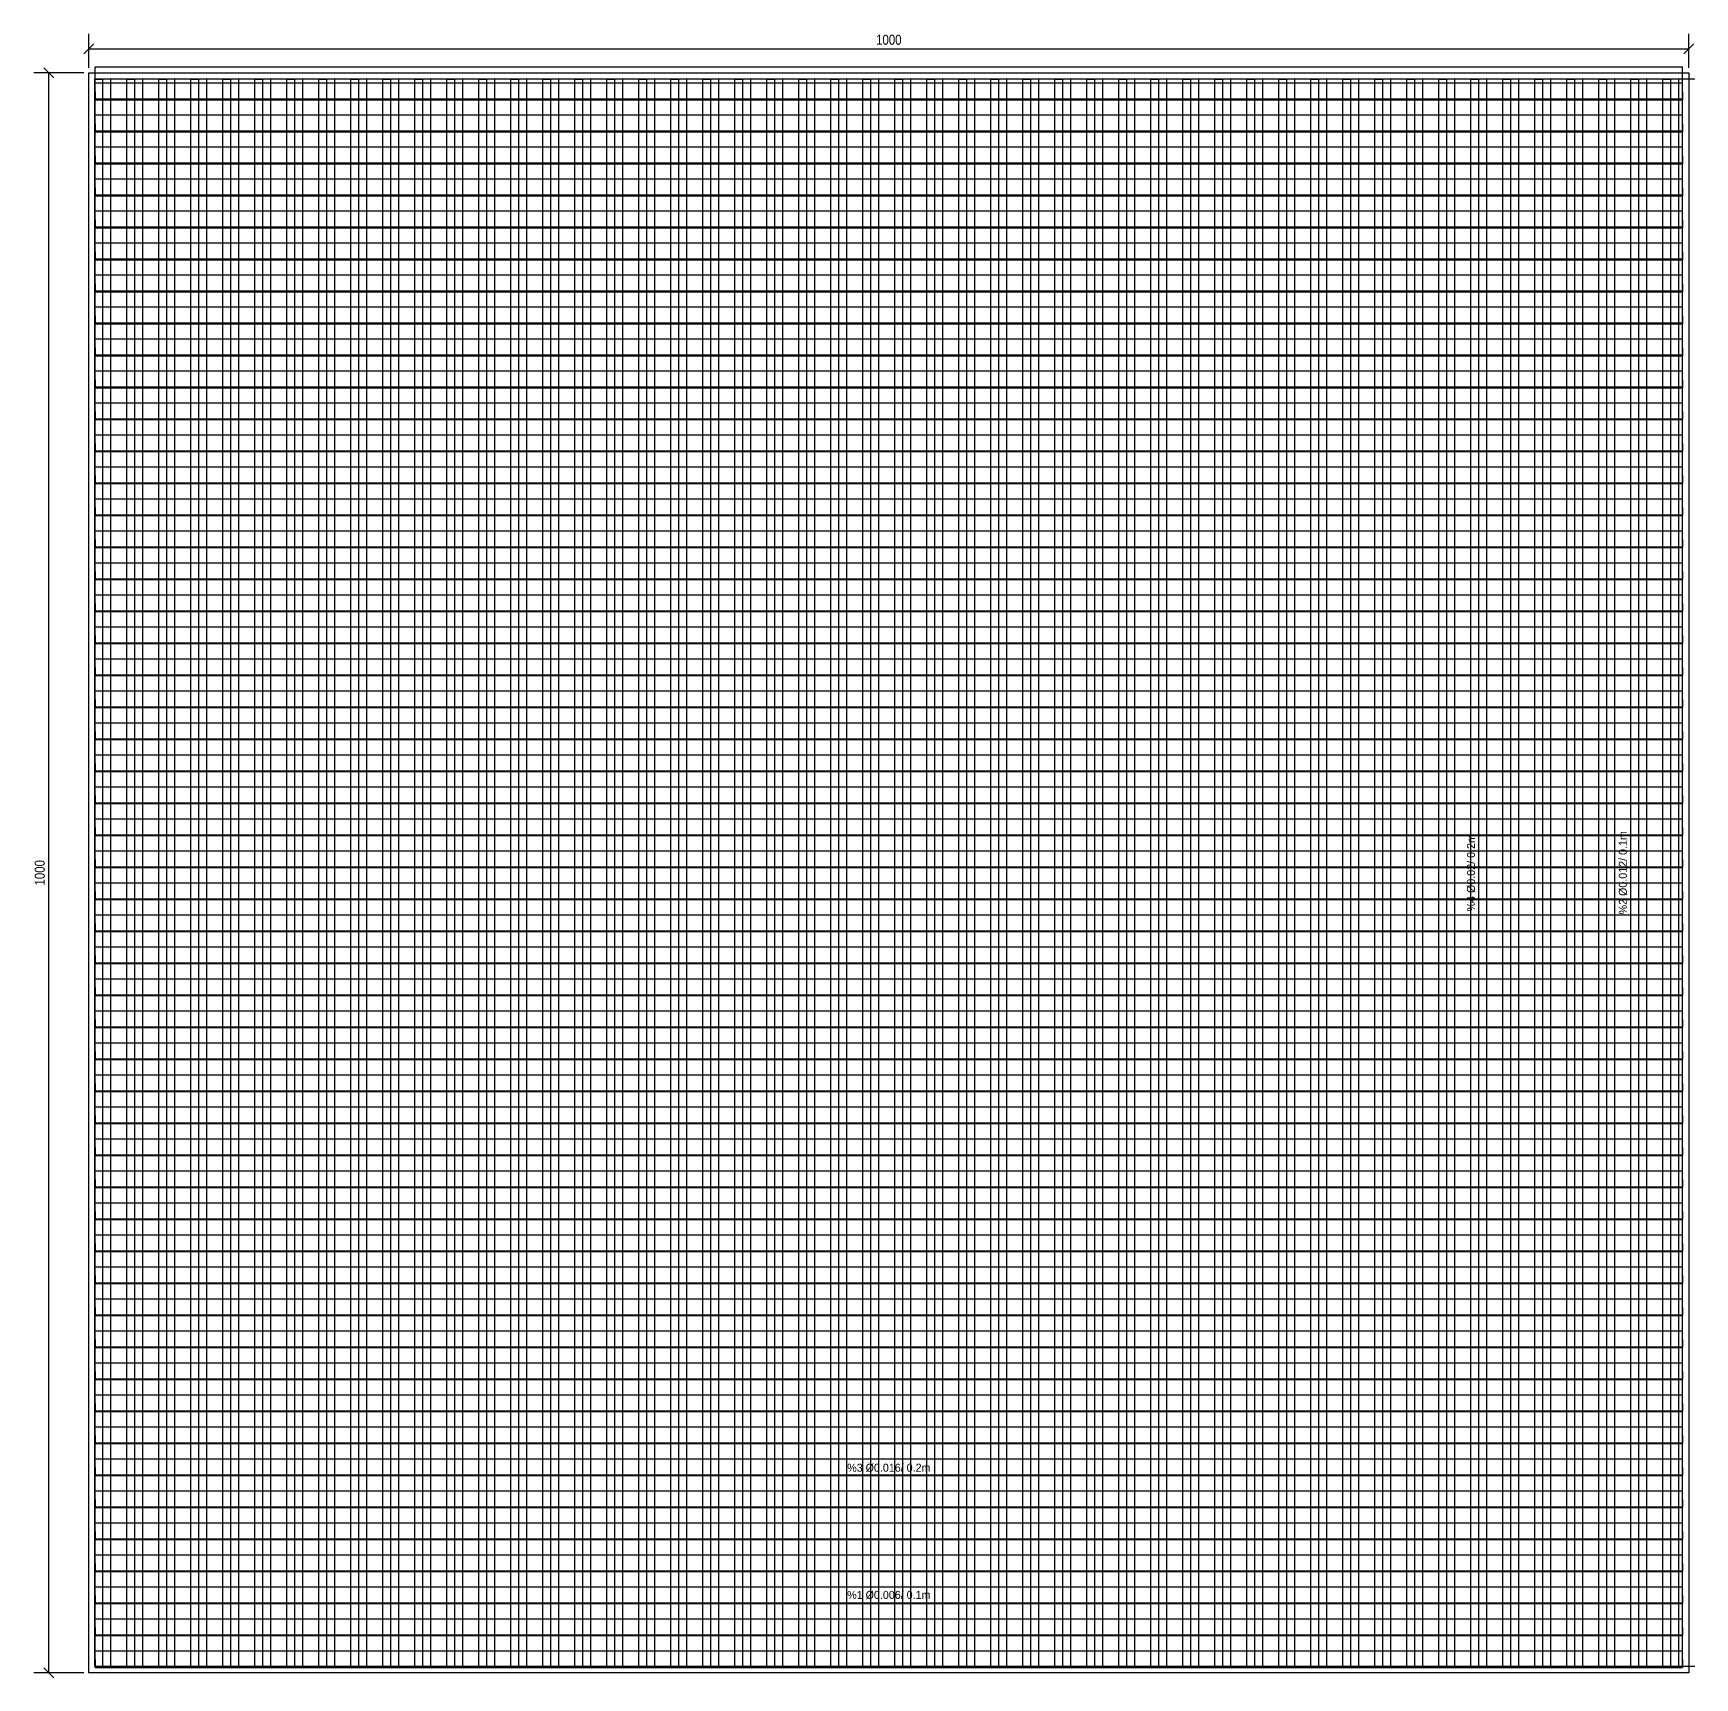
# Model space of a CAD drawing. Header units: metres. Extents: x -0.3 to 22, y -15 to 10.2.
# Drawn here: x -0.35 to 10.04, y -15.03 to -4.75 of the extents above; entities that cross this region are included whole.
import ezdxf
from ezdxf.enums import TextEntityAlignment as Align

# ---------------------------------------------------------------- set-up
doc = ezdxf.new("R2010")
doc.units = ezdxf.units.M
doc.styles.add('OpenSansCondensed-Light', font='OpenSansCondensed-Light.ttf')
doc.dimstyles.new('EZ_M_25_H25_CM', dxfattribs={"dimtxt": 0.0625, "dimasz": 0.0625, "dimexe": 0.09375, "dimexo": 0.03125, "dimgap": 0.025, "dimtad": 1, "dimlfac": 100, "dimzin": 12, "dimdsep": 46, "dimtxsty": 'OpenSansCondensed-Light', "dimtsz": 0.03125, "dimcen": 2.5, "dimazin": 3, "dimtfac": 0.5, "dimtmove": 2, "dimatfit": 3})

msp = doc.modelspace()

# ---------------------------------------------------------------- linework, layer by layer
for p, q in [((0.04, -5.063), (0.04, -4.963)), ((0.04, -4.963), (9.96, -4.963)), ((9.96, -5.063), (9.96, -4.963)), ((0.137, -5.04), (0.037, -5.04)), ((0.037, -14.96), (0.037, -5.04)), ((0.038, -5.04), (0.088, -5.04)), ((0.04, -5.163), (0.04, -5.063)), ((0.04, -5.063), (9.96, -5.063)), ((0.088, -14.96), (0.088, -5.04)), ((0.237, -5.04), (0.137, -5.04)), ((0.137, -14.96), (0.137, -5.04)), ((0.337, -5.04), (0.237, -5.04)), ((0.237, -14.96), (0.237, -5.04)), ((0.238, -5.04), (0.288, -5.04)), ((0.288, -14.96), (0.288, -5.04)), ((0.437, -5.04), (0.337, -5.04)), ((0.337, -14.96), (0.337, -5.04)), ((0.537, -5.04), (0.437, -5.04)), ((0.437, -14.96), (0.437, -5.04)), ((0.438, -5.04), (0.488, -5.04)), ((0.488, -14.96), (0.488, -5.04)), ((0.637, -5.04), (0.537, -5.04)), ((0.537, -14.96), (0.537, -5.04)), ((0.737, -5.04), (0.637, -5.04)), ((0.637, -14.96), (0.637, -5.04)), ((0.638, -5.04), (0.688, -5.04)), ((0.688, -14.96), (0.688, -5.04)), ((0.837, -5.04), (0.737, -5.04)), ((0.737, -14.96), (0.737, -5.04)), ((0.937, -5.04), (0.837, -5.04)), ((0.837, -14.96), (0.837, -5.04)), ((0.838, -5.04), (0.888, -5.04)), ((0.888, -14.96), (0.888, -5.04)), ((1.037, -5.04), (0.937, -5.04)), ((0.937, -14.96), (0.937, -5.04)), ((1.137, -5.04), (1.037, -5.04)), ((1.037, -14.96), (1.037, -5.04)), ((1.038, -5.04), (1.088, -5.04)), ((1.088, -14.96), (1.088, -5.04)), ((1.237, -5.04), (1.137, -5.04)), ((1.137, -14.96), (1.137, -5.04)), ((1.337, -5.04), (1.237, -5.04)), ((1.237, -14.96), (1.237, -5.04)), ((1.238, -5.04), (1.288, -5.04)), ((1.288, -14.96), (1.288, -5.04)), ((1.437, -5.04), (1.337, -5.04)), ((1.337, -14.96), (1.337, -5.04)), ((1.537, -5.04), (1.437, -5.04)), ((1.437, -14.96), (1.437, -5.04)), ((1.438, -5.04), (1.488, -5.04)), ((1.488, -14.96), (1.488, -5.04)), ((1.637, -5.04), (1.537, -5.04)), ((1.537, -14.96), (1.537, -5.04)), ((1.737, -5.04), (1.637, -5.04)), ((1.637, -14.96), (1.637, -5.04)), ((1.638, -5.04), (1.688, -5.04)), ((1.688, -14.96), (1.688, -5.04)), ((1.837, -5.04), (1.737, -5.04)), ((1.737, -14.96), (1.737, -5.04)), ((1.937, -5.04), (1.837, -5.04)), ((1.837, -14.96), (1.837, -5.04)), ((1.838, -5.04), (1.888, -5.04)), ((1.888, -14.96), (1.888, -5.04)), ((2.037, -5.04), (1.937, -5.04)), ((1.937, -14.96), (1.937, -5.04)), ((2.137, -5.04), (2.037, -5.04)), ((2.037, -14.96), (2.037, -5.04)), ((2.038, -5.04), (2.088, -5.04)), ((2.088, -14.96), (2.088, -5.04)), ((2.237, -5.04), (2.137, -5.04)), ((2.137, -14.96), (2.137, -5.04)), ((2.337, -5.04), (2.237, -5.04)), ((2.237, -14.96), (2.237, -5.04)), ((2.238, -5.04), (2.288, -5.04)), ((2.288, -14.96), (2.288, -5.04)), ((2.437, -5.04), (2.337, -5.04)), ((2.337, -14.96), (2.337, -5.04)), ((2.537, -5.04), (2.437, -5.04)), ((2.437, -14.96), (2.437, -5.04)), ((2.438, -5.04), (2.488, -5.04)), ((2.488, -14.96), (2.488, -5.04)), ((2.637, -5.04), (2.537, -5.04)), ((2.537, -14.96), (2.537, -5.04)), ((2.737, -5.04), (2.637, -5.04)), ((2.637, -14.96), (2.637, -5.04)), ((2.638, -5.04), (2.688, -5.04)), ((2.688, -14.96), (2.688, -5.04)), ((2.837, -5.04), (2.737, -5.04)), ((2.737, -14.96), (2.737, -5.04)), ((2.937, -5.04), (2.837, -5.04)), ((2.837, -14.96), (2.837, -5.04)), ((2.838, -5.04), (2.888, -5.04)), ((2.888, -14.96), (2.888, -5.04)), ((3.037, -5.04), (2.937, -5.04)), ((2.937, -14.96), (2.937, -5.04)), ((3.137, -5.04), (3.037, -5.04)), ((3.037, -14.96), (3.037, -5.04)), ((3.038, -5.04), (3.088, -5.04)), ((3.088, -14.96), (3.088, -5.04)), ((3.237, -5.04), (3.137, -5.04)), ((3.137, -14.96), (3.137, -5.04)), ((3.337, -5.04), (3.237, -5.04)), ((3.237, -14.96), (3.237, -5.04)), ((3.238, -5.04), (3.288, -5.04)), ((3.288, -14.96), (3.288, -5.04)), ((3.437, -5.04), (3.337, -5.04)), ((3.337, -14.96), (3.337, -5.04)), ((3.537, -5.04), (3.437, -5.04)), ((3.437, -14.96), (3.437, -5.04)), ((3.438, -5.04), (3.488, -5.04)), ((3.488, -14.96), (3.488, -5.04)), ((3.637, -5.04), (3.537, -5.04)), ((3.537, -14.96), (3.537, -5.04)), ((3.737, -5.04), (3.637, -5.04)), ((3.637, -14.96), (3.637, -5.04)), ((3.638, -5.04), (3.688, -5.04)), ((3.688, -14.96), (3.688, -5.04)), ((3.837, -5.04), (3.737, -5.04)), ((3.737, -14.96), (3.737, -5.04)), ((3.937, -5.04), (3.837, -5.04)), ((3.837, -14.96), (3.837, -5.04)), ((3.838, -5.04), (3.888, -5.04)), ((3.888, -14.96), (3.888, -5.04)), ((4.037, -5.04), (3.937, -5.04)), ((3.937, -14.96), (3.937, -5.04)), ((4.137, -5.04), (4.037, -5.04)), ((4.037, -14.96), (4.037, -5.04)), ((4.038, -5.04), (4.088, -5.04)), ((4.088, -14.96), (4.088, -5.04)), ((4.237, -5.04), (4.137, -5.04)), ((4.137, -14.96), (4.137, -5.04)), ((4.337, -5.04), (4.237, -5.04)), ((4.237, -14.96), (4.237, -5.04)), ((4.238, -5.04), (4.288, -5.04)), ((4.288, -14.96), (4.288, -5.04)), ((4.437, -5.04), (4.337, -5.04)), ((4.337, -14.96), (4.337, -5.04)), ((4.537, -5.04), (4.437, -5.04)), ((4.437, -14.96), (4.437, -5.04)), ((4.438, -5.04), (4.488, -5.04)), ((4.488, -14.96), (4.488, -5.04)), ((4.637, -5.04), (4.537, -5.04)), ((4.537, -14.96), (4.537, -5.04)), ((4.737, -5.04), (4.637, -5.04)), ((4.637, -14.96), (4.637, -5.04)), ((4.638, -5.04), (4.688, -5.04)), ((4.688, -14.96), (4.688, -5.04)), ((4.837, -5.04), (4.737, -5.04)), ((4.737, -14.96), (4.737, -5.04)), ((4.937, -5.04), (4.837, -5.04)), ((4.837, -14.96), (4.837, -5.04)), ((4.838, -5.04), (4.888, -5.04)), ((4.888, -14.96), (4.888, -5.04)), ((5.037, -5.04), (4.937, -5.04)), ((4.937, -14.96), (4.937, -5.04)), ((5.137, -5.04), (5.037, -5.04)), ((5.037, -14.96), (5.037, -5.04)), ((5.038, -5.04), (5.088, -5.04)), ((5.088, -14.96), (5.088, -5.04)), ((5.237, -5.04), (5.137, -5.04)), ((5.137, -14.96), (5.137, -5.04)), ((5.337, -5.04), (5.237, -5.04)), ((5.237, -14.96), (5.237, -5.04)), ((5.238, -5.04), (5.288, -5.04)), ((5.288, -14.96), (5.288, -5.04)), ((5.437, -5.04), (5.337, -5.04)), ((5.337, -14.96), (5.337, -5.04)), ((5.537, -5.04), (5.437, -5.04)), ((5.437, -14.96), (5.437, -5.04)), ((5.438, -5.04), (5.488, -5.04)), ((5.488, -14.96), (5.488, -5.04)), ((5.637, -5.04), (5.537, -5.04)), ((5.537, -14.96), (5.537, -5.04)), ((5.737, -5.04), (5.637, -5.04)), ((5.637, -14.96), (5.637, -5.04)), ((5.638, -5.04), (5.688, -5.04)), ((5.688, -14.96), (5.688, -5.04)), ((5.837, -5.04), (5.737, -5.04)), ((5.737, -14.96), (5.737, -5.04)), ((5.937, -5.04), (5.837, -5.04)), ((5.837, -14.96), (5.837, -5.04)), ((5.838, -5.04), (5.888, -5.04)), ((5.888, -14.96), (5.888, -5.04)), ((6.037, -5.04), (5.937, -5.04)), ((5.937, -14.96), (5.937, -5.04)), ((6.137, -5.04), (6.037, -5.04)), ((6.037, -14.96), (6.037, -5.04)), ((6.038, -5.04), (6.088, -5.04)), ((6.088, -14.96), (6.088, -5.04)), ((6.237, -5.04), (6.137, -5.04)), ((6.137, -14.96), (6.137, -5.04)), ((6.337, -5.04), (6.237, -5.04)), ((6.237, -14.96), (6.237, -5.04)), ((6.238, -5.04), (6.288, -5.04)), ((6.288, -14.96), (6.288, -5.04)), ((6.437, -5.04), (6.337, -5.04)), ((6.337, -14.96), (6.337, -5.04)), ((6.537, -5.04), (6.437, -5.04)), ((6.437, -14.96), (6.437, -5.04)), ((6.438, -5.04), (6.488, -5.04)), ((6.488, -14.96), (6.488, -5.04)), ((6.637, -5.04), (6.537, -5.04)), ((6.537, -14.96), (6.537, -5.04)), ((6.737, -5.04), (6.637, -5.04)), ((6.637, -14.96), (6.637, -5.04)), ((6.638, -5.04), (6.688, -5.04)), ((6.688, -14.96), (6.688, -5.04)), ((6.837, -5.04), (6.737, -5.04)), ((6.737, -14.96), (6.737, -5.04)), ((6.937, -5.04), (6.837, -5.04)), ((6.837, -14.96), (6.837, -5.04)), ((6.838, -5.04), (6.888, -5.04)), ((6.888, -14.96), (6.888, -5.04)), ((7.037, -5.04), (6.937, -5.04)), ((6.937, -14.96), (6.937, -5.04)), ((7.137, -5.04), (7.037, -5.04)), ((7.037, -14.96), (7.037, -5.04)), ((7.038, -5.04), (7.088, -5.04)), ((7.088, -14.96), (7.088, -5.04)), ((7.237, -5.04), (7.137, -5.04)), ((7.137, -14.96), (7.137, -5.04)), ((7.337, -5.04), (7.237, -5.04)), ((7.237, -14.96), (7.237, -5.04)), ((7.238, -5.04), (7.288, -5.04)), ((7.288, -14.96), (7.288, -5.04)), ((7.437, -5.04), (7.337, -5.04)), ((7.337, -14.96), (7.337, -5.04)), ((7.537, -5.04), (7.437, -5.04)), ((7.437, -14.96), (7.437, -5.04)), ((7.438, -5.04), (7.488, -5.04)), ((7.488, -14.96), (7.488, -5.04)), ((7.637, -5.04), (7.537, -5.04)), ((7.537, -14.96), (7.537, -5.04)), ((7.737, -5.04), (7.637, -5.04)), ((7.637, -14.96), (7.637, -5.04)), ((7.638, -5.04), (7.688, -5.04)), ((7.688, -14.96), (7.688, -5.04)), ((7.837, -5.04), (7.737, -5.04)), ((7.737, -14.96), (7.737, -5.04)), ((7.937, -5.04), (7.837, -5.04)), ((7.837, -14.96), (7.837, -5.04)), ((7.838, -5.04), (7.888, -5.04)), ((7.888, -14.96), (7.888, -5.04)), ((8.037, -5.04), (7.937, -5.04)), ((7.937, -14.96), (7.937, -5.04)), ((8.137, -5.04), (8.037, -5.04)), ((8.037, -14.96), (8.037, -5.04)), ((8.038, -5.04), (8.088, -5.04)), ((8.088, -14.96), (8.088, -5.04)), ((8.237, -5.04), (8.137, -5.04)), ((8.137, -14.96), (8.137, -5.04)), ((8.337, -5.04), (8.237, -5.04)), ((8.237, -14.96), (8.237, -5.04)), ((8.238, -5.04), (8.288, -5.04)), ((8.288, -14.96), (8.288, -5.04)), ((8.437, -5.04), (8.337, -5.04)), ((8.337, -14.96), (8.337, -5.04)), ((8.537, -5.04), (8.437, -5.04)), ((8.437, -14.96), (8.437, -5.04)), ((8.438, -5.04), (8.488, -5.04)), ((8.488, -14.96), (8.488, -5.04)), ((8.637, -5.04), (8.537, -5.04)), ((8.537, -14.96), (8.537, -5.04)), ((8.737, -5.04), (8.637, -5.04)), ((8.637, -14.96), (8.637, -5.04)), ((8.638, -5.04), (8.688, -5.04)), ((8.688, -14.96), (8.688, -5.04)), ((8.837, -5.04), (8.737, -5.04)), ((8.737, -14.96), (8.737, -5.04)), ((8.937, -5.04), (8.837, -5.04)), ((8.837, -14.96), (8.837, -5.04)), ((8.838, -5.04), (8.888, -5.04)), ((8.888, -14.96), (8.888, -5.04)), ((9.037, -5.04), (8.937, -5.04)), ((8.937, -14.96), (8.937, -5.04)), ((9.137, -5.04), (9.037, -5.04)), ((9.037, -14.96), (9.037, -5.04)), ((9.038, -5.04), (9.088, -5.04)), ((9.088, -14.96), (9.088, -5.04)), ((9.237, -5.04), (9.137, -5.04)), ((9.137, -14.96), (9.137, -5.04)), ((9.337, -5.04), (9.237, -5.04)), ((9.237, -14.96), (9.237, -5.04)), ((9.238, -5.04), (9.288, -5.04)), ((9.288, -14.96), (9.288, -5.04)), ((9.437, -5.04), (9.337, -5.04)), ((9.337, -14.96), (9.337, -5.04)), ((9.537, -5.04), (9.437, -5.04)), ((9.437, -14.96), (9.437, -5.04)), ((9.438, -5.04), (9.488, -5.04)), ((9.488, -14.96), (9.488, -5.04)), ((9.637, -5.04), (9.537, -5.04)), ((9.537, -14.96), (9.537, -5.04)), ((9.737, -5.04), (9.637, -5.04)), ((9.637, -14.96), (9.637, -5.04)), ((9.638, -5.04), (9.688, -5.04)), ((9.688, -14.96), (9.688, -5.04)), ((9.837, -5.04), (9.737, -5.04)), ((9.737, -14.96), (9.737, -5.04)), ((9.937, -5.04), (9.837, -5.04)), ((9.837, -14.96), (9.837, -5.04)), ((9.838, -5.04), (9.888, -5.04)), ((9.888, -14.96), (9.888, -5.04)), ((10.037, -5.04), (9.937, -5.04)), ((9.937, -14.96), (9.937, -5.04)), ((9.96, -5.163), (9.96, -5.063)), ((0.04, -5.118), (0.04, -5.168)), ((0.04, -5.263), (0.04, -5.163)), ((0.04, -5.163), (9.96, -5.163)), ((0.04, -5.168), (9.96, -5.168)), ((9.96, -5.118), (9.96, -5.168)), ((9.96, -5.263), (9.96, -5.163)), ((0.04, -5.363), (0.04, -5.263)), ((0.04, -5.263), (9.96, -5.263)), ((9.96, -5.363), (9.96, -5.263)), ((0.04, -5.318), (0.04, -5.368)), ((0.04, -5.463), (0.04, -5.363)), ((0.04, -5.363), (9.96, -5.363)), ((0.04, -5.368), (9.96, -5.368)), ((9.96, -5.318), (9.96, -5.368)), ((9.96, -5.463), (9.96, -5.363)), ((0.04, -5.563), (0.04, -5.463)), ((0.04, -5.463), (9.96, -5.463)), ((9.96, -5.563), (9.96, -5.463)), ((0.04, -5.518), (0.04, -5.568)), ((0.04, -5.663), (0.04, -5.563)), ((0.04, -5.563), (9.96, -5.563)), ((0.04, -5.568), (9.96, -5.568)), ((9.96, -5.518), (9.96, -5.568)), ((9.96, -5.663), (9.96, -5.563)), ((0.04, -5.763), (0.04, -5.663)), ((0.04, -5.663), (9.96, -5.663)), ((9.96, -5.763), (9.96, -5.663)), ((0.04, -5.718), (0.04, -5.768)), ((0.04, -5.863), (0.04, -5.763)), ((0.04, -5.763), (9.96, -5.763)), ((0.04, -5.768), (9.96, -5.768)), ((9.96, -5.718), (9.96, -5.768)), ((9.96, -5.863), (9.96, -5.763)), ((0.04, -5.963), (0.04, -5.863)), ((0.04, -5.863), (9.96, -5.863)), ((0.04, -5.918), (0.04, -5.968)), ((9.96, -5.963), (9.96, -5.863)), ((9.96, -5.918), (9.96, -5.968)), ((0.04, -6.063), (0.04, -5.963)), ((0.04, -5.963), (9.96, -5.963)), ((0.04, -5.968), (9.96, -5.968)), ((9.96, -6.063), (9.96, -5.963)), ((0.04, -6.163), (0.04, -6.063)), ((0.04, -6.063), (9.96, -6.063)), ((0.04, -6.118), (0.04, -6.168)), ((9.96, -6.163), (9.96, -6.063)), ((9.96, -6.118), (9.96, -6.168)), ((0.04, -6.263), (0.04, -6.163)), ((0.04, -6.163), (9.96, -6.163)), ((0.04, -6.168), (9.96, -6.168)), ((9.96, -6.263), (9.96, -6.163)), ((0.04, -6.363), (0.04, -6.263)), ((0.04, -6.263), (9.96, -6.263)), ((0.04, -6.318), (0.04, -6.368)), ((9.96, -6.363), (9.96, -6.263)), ((9.96, -6.318), (9.96, -6.368)), ((0.04, -6.463), (0.04, -6.363)), ((0.04, -6.363), (9.96, -6.363)), ((0.04, -6.368), (9.96, -6.368)), ((9.96, -6.463), (9.96, -6.363)), ((0.04, -6.563), (0.04, -6.463)), ((0.04, -6.463), (9.96, -6.463)), ((0.04, -6.518), (0.04, -6.568)), ((9.96, -6.563), (9.96, -6.463)), ((9.96, -6.518), (9.96, -6.568)), ((0.04, -6.663), (0.04, -6.563)), ((0.04, -6.563), (9.96, -6.563)), ((0.04, -6.568), (9.96, -6.568)), ((9.96, -6.663), (9.96, -6.563)), ((0.04, -6.763), (0.04, -6.663)), ((0.04, -6.663), (9.96, -6.663)), ((0.04, -6.718), (0.04, -6.768)), ((9.96, -6.763), (9.96, -6.663)), ((9.96, -6.718), (9.96, -6.768)), ((0.04, -6.863), (0.04, -6.763)), ((0.04, -6.763), (9.96, -6.763)), ((0.04, -6.768), (9.96, -6.768)), ((9.96, -6.863), (9.96, -6.763)), ((0.04, -6.963), (0.04, -6.863)), ((0.04, -6.863), (9.96, -6.863)), ((0.04, -6.918), (0.04, -6.968)), ((9.96, -6.963), (9.96, -6.863)), ((9.96, -6.918), (9.96, -6.968)), ((0.04, -7.063), (0.04, -6.963)), ((0.04, -6.963), (9.96, -6.963)), ((0.04, -6.968), (9.96, -6.968)), ((9.96, -7.063), (9.96, -6.963)), ((0.04, -7.163), (0.04, -7.063)), ((0.04, -7.063), (9.96, -7.063)), ((0.04, -7.118), (0.04, -7.168)), ((0.04, -7.263), (0.04, -7.163)), ((0.04, -7.163), (9.96, -7.163)), ((9.96, -7.163), (9.96, -7.063)), ((9.96, -7.118), (9.96, -7.168)), ((9.96, -7.263), (9.96, -7.163)), ((0.04, -7.168), (9.96, -7.168)), ((0.04, -7.363), (0.04, -7.263)), ((0.04, -7.263), (9.96, -7.263)), ((9.96, -7.363), (9.96, -7.263)), ((0.04, -7.318), (0.04, -7.368)), ((0.04, -7.463), (0.04, -7.363)), ((0.04, -7.363), (9.96, -7.363)), ((0.04, -7.368), (9.96, -7.368)), ((9.96, -7.318), (9.96, -7.368)), ((9.96, -7.463), (9.96, -7.363)), ((0.04, -7.563), (0.04, -7.463)), ((0.04, -7.463), (9.96, -7.463)), ((9.96, -7.563), (9.96, -7.463)), ((0.04, -7.518), (0.04, -7.568)), ((0.04, -7.663), (0.04, -7.563)), ((0.04, -7.563), (9.96, -7.563)), ((0.04, -7.568), (9.96, -7.568)), ((9.96, -7.518), (9.96, -7.568)), ((9.96, -7.663), (9.96, -7.563)), ((0.04, -7.763), (0.04, -7.663)), ((0.04, -7.663), (9.96, -7.663)), ((9.96, -7.763), (9.96, -7.663)), ((0.04, -7.718), (0.04, -7.768)), ((0.04, -7.863), (0.04, -7.763)), ((0.04, -7.763), (9.96, -7.763)), ((0.04, -7.768), (9.96, -7.768)), ((9.96, -7.718), (9.96, -7.768)), ((9.96, -7.863), (9.96, -7.763)), ((0.04, -7.963), (0.04, -7.863)), ((0.04, -7.863), (9.96, -7.863)), ((9.96, -7.963), (9.96, -7.863)), ((0.04, -7.918), (0.04, -7.968)), ((0.04, -8.063), (0.04, -7.963)), ((0.04, -7.963), (9.96, -7.963)), ((0.04, -7.968), (9.96, -7.968)), ((9.96, -7.918), (9.96, -7.968)), ((9.96, -8.063), (9.96, -7.963)), ((0.04, -8.163), (0.04, -8.063)), ((0.04, -8.063), (9.96, -8.063)), ((9.96, -8.163), (9.96, -8.063)), ((0.04, -8.118), (0.04, -8.168)), ((0.04, -8.263), (0.04, -8.163)), ((0.04, -8.163), (9.96, -8.163)), ((0.04, -8.168), (9.96, -8.168)), ((9.96, -8.118), (9.96, -8.168)), ((9.96, -8.263), (9.96, -8.163)), ((0.04, -8.363), (0.04, -8.263)), ((0.04, -8.263), (9.96, -8.263)), ((9.96, -8.363), (9.96, -8.263)), ((0.04, -8.318), (0.04, -8.368)), ((0.04, -8.463), (0.04, -8.363)), ((0.04, -8.363), (9.96, -8.363)), ((0.04, -8.368), (9.96, -8.368)), ((9.96, -8.318), (9.96, -8.368)), ((9.96, -8.463), (9.96, -8.363)), ((0.04, -8.563), (0.04, -8.463)), ((0.04, -8.463), (9.96, -8.463)), ((9.96, -8.563), (9.96, -8.463)), ((0.04, -8.518), (0.04, -8.568)), ((0.04, -8.663), (0.04, -8.563)), ((0.04, -8.563), (9.96, -8.563)), ((0.04, -8.568), (9.96, -8.568)), ((9.96, -8.518), (9.96, -8.568)), ((9.96, -8.663), (9.96, -8.563)), ((0.04, -8.763), (0.04, -8.663)), ((0.04, -8.663), (9.96, -8.663)), ((0.04, -8.718), (0.04, -8.768)), ((9.96, -8.763), (9.96, -8.663)), ((9.96, -8.718), (9.96, -8.768)), ((0.04, -8.863), (0.04, -8.763)), ((0.04, -8.763), (9.96, -8.763)), ((0.04, -8.768), (9.96, -8.768)), ((9.96, -8.863), (9.96, -8.763)), ((0.04, -8.963), (0.04, -8.863)), ((0.04, -8.863), (9.96, -8.863)), ((0.04, -8.918), (0.04, -8.968)), ((9.96, -8.963), (9.96, -8.863)), ((9.96, -8.918), (9.96, -8.968)), ((0.04, -9.063), (0.04, -8.963)), ((0.04, -8.963), (9.96, -8.963)), ((0.04, -8.968), (9.96, -8.968)), ((9.96, -9.063), (9.96, -8.963)), ((0.04, -9.163), (0.04, -9.063)), ((0.04, -9.063), (9.96, -9.063)), ((0.04, -9.118), (0.04, -9.168)), ((9.96, -9.163), (9.96, -9.063)), ((9.96, -9.118), (9.96, -9.168)), ((0.04, -9.263), (0.04, -9.163)), ((0.04, -9.163), (9.96, -9.163)), ((0.04, -9.168), (9.96, -9.168)), ((9.96, -9.263), (9.96, -9.163)), ((0.04, -9.363), (0.04, -9.263)), ((0.04, -9.263), (9.96, -9.263)), ((0.04, -9.318), (0.04, -9.368)), ((9.96, -9.363), (9.96, -9.263)), ((9.96, -9.318), (9.96, -9.368)), ((0.04, -9.463), (0.04, -9.363)), ((0.04, -9.363), (9.96, -9.363)), ((0.04, -9.368), (9.96, -9.368)), ((9.96, -9.463), (9.96, -9.363)), ((0.04, -9.563), (0.04, -9.463)), ((0.04, -9.463), (9.96, -9.463)), ((0.04, -9.518), (0.04, -9.568)), ((9.96, -9.563), (9.96, -9.463)), ((9.96, -9.518), (9.96, -9.568)), ((0.04, -9.663), (0.04, -9.563)), ((0.04, -9.563), (9.96, -9.563)), ((0.04, -9.568), (9.96, -9.568)), ((9.96, -9.663), (9.96, -9.563)), ((0.04, -9.763), (0.04, -9.663)), ((0.04, -9.663), (9.96, -9.663)), ((0.04, -9.718), (0.04, -9.768)), ((9.96, -9.763), (9.96, -9.663)), ((9.96, -9.718), (9.96, -9.768)), ((0.04, -9.863), (0.04, -9.763)), ((0.04, -9.763), (9.96, -9.763)), ((0.04, -9.768), (9.96, -9.768)), ((0.04, -9.963), (0.04, -9.863)), ((0.04, -9.863), (9.96, -9.863)), ((9.96, -9.863), (9.96, -9.763)), ((9.96, -9.963), (9.96, -9.863)), ((0.04, -9.918), (0.04, -9.968)), ((0.04, -10.063), (0.04, -9.963)), ((0.04, -9.963), (9.96, -9.963)), ((0.04, -9.968), (9.96, -9.968)), ((9.96, -9.918), (9.96, -9.968)), ((9.96, -10.063), (9.96, -9.963)), ((0.04, -10.163), (0.04, -10.063)), ((0.04, -10.063), (9.96, -10.063)), ((9.96, -10.163), (9.96, -10.063)), ((0.04, -10.118), (0.04, -10.168)), ((0.04, -10.263), (0.04, -10.163)), ((0.04, -10.163), (9.96, -10.163)), ((0.04, -10.168), (9.96, -10.168)), ((9.96, -10.118), (9.96, -10.168)), ((9.96, -10.263), (9.96, -10.163)), ((0.04, -10.363), (0.04, -10.263)), ((0.04, -10.263), (9.96, -10.263)), ((9.96, -10.363), (9.96, -10.263)), ((0.04, -10.318), (0.04, -10.368)), ((0.04, -10.463), (0.04, -10.363)), ((0.04, -10.363), (9.96, -10.363)), ((0.04, -10.368), (9.96, -10.368)), ((9.96, -10.318), (9.96, -10.368)), ((9.96, -10.463), (9.96, -10.363)), ((0.04, -10.563), (0.04, -10.463)), ((0.04, -10.463), (9.96, -10.463)), ((9.96, -10.563), (9.96, -10.463)), ((0.04, -10.518), (0.04, -10.568)), ((0.04, -10.663), (0.04, -10.563)), ((0.04, -10.563), (9.96, -10.563)), ((0.04, -10.568), (9.96, -10.568)), ((9.96, -10.518), (9.96, -10.568)), ((9.96, -10.663), (9.96, -10.563)), ((0.04, -10.763), (0.04, -10.663)), ((0.04, -10.663), (9.96, -10.663)), ((9.96, -10.763), (9.96, -10.663)), ((0.04, -10.718), (0.04, -10.768)), ((0.04, -10.863), (0.04, -10.763)), ((0.04, -10.763), (9.96, -10.763)), ((0.04, -10.768), (9.96, -10.768)), ((9.96, -10.718), (9.96, -10.768)), ((9.96, -10.863), (9.96, -10.763)), ((0.04, -10.963), (0.04, -10.863)), ((0.04, -10.863), (9.96, -10.863)), ((9.96, -10.963), (9.96, -10.863)), ((0.04, -10.918), (0.04, -10.968)), ((0.04, -11.063), (0.04, -10.963)), ((0.04, -10.963), (9.96, -10.963)), ((0.04, -10.968), (9.96, -10.968)), ((9.96, -10.918), (9.96, -10.968)), ((9.96, -11.063), (9.96, -10.963)), ((0.04, -11.163), (0.04, -11.063)), ((0.04, -11.063), (9.96, -11.063)), ((9.96, -11.163), (9.96, -11.063)), ((0.04, -11.118), (0.04, -11.168)), ((0.04, -11.263), (0.04, -11.163)), ((0.04, -11.163), (9.96, -11.163)), ((0.04, -11.168), (9.96, -11.168)), ((9.96, -11.118), (9.96, -11.168)), ((9.96, -11.263), (9.96, -11.163)), ((0.04, -11.363), (0.04, -11.263)), ((0.04, -11.263), (9.96, -11.263)), ((0.04, -11.318), (0.04, -11.368)), ((9.96, -11.363), (9.96, -11.263)), ((9.96, -11.318), (9.96, -11.368)), ((0.04, -11.463), (0.04, -11.363)), ((0.04, -11.363), (9.96, -11.363)), ((0.04, -11.368), (9.96, -11.368)), ((9.96, -11.463), (9.96, -11.363)), ((0.04, -11.563), (0.04, -11.463)), ((0.04, -11.463), (9.96, -11.463)), ((0.04, -11.518), (0.04, -11.568)), ((9.96, -11.563), (9.96, -11.463)), ((9.96, -11.518), (9.96, -11.568)), ((0.04, -11.663), (0.04, -11.563)), ((0.04, -11.563), (9.96, -11.563)), ((0.04, -11.568), (9.96, -11.568)), ((9.96, -11.663), (9.96, -11.563)), ((0.04, -11.763), (0.04, -11.663)), ((0.04, -11.663), (9.96, -11.663)), ((0.04, -11.718), (0.04, -11.768)), ((9.96, -11.763), (9.96, -11.663)), ((9.96, -11.718), (9.96, -11.768)), ((0.04, -11.863), (0.04, -11.763)), ((0.04, -11.763), (9.96, -11.763)), ((0.04, -11.768), (9.96, -11.768)), ((9.96, -11.863), (9.96, -11.763)), ((0.04, -11.963), (0.04, -11.863)), ((0.04, -11.863), (9.96, -11.863)), ((0.04, -11.918), (0.04, -11.968)), ((9.96, -11.963), (9.96, -11.863)), ((9.96, -11.918), (9.96, -11.968)), ((0.04, -12.063), (0.04, -11.963)), ((0.04, -11.963), (9.96, -11.963)), ((0.04, -11.968), (9.96, -11.968)), ((9.96, -12.063), (9.96, -11.963)), ((0.04, -12.163), (0.04, -12.063)), ((0.04, -12.063), (9.96, -12.063)), ((0.04, -12.118), (0.04, -12.168)), ((9.96, -12.163), (9.96, -12.063)), ((9.96, -12.118), (9.96, -12.168)), ((0.04, -12.263), (0.04, -12.163)), ((0.04, -12.163), (9.96, -12.163)), ((0.04, -12.168), (9.96, -12.168)), ((9.96, -12.263), (9.96, -12.163)), ((0.04, -12.363), (0.04, -12.263)), ((0.04, -12.263), (9.96, -12.263)), ((0.04, -12.318), (0.04, -12.368)), ((9.96, -12.363), (9.96, -12.263)), ((9.96, -12.318), (9.96, -12.368)), ((0.04, -12.463), (0.04, -12.363)), ((0.04, -12.363), (9.96, -12.363)), ((0.04, -12.368), (9.96, -12.368)), ((9.96, -12.463), (9.96, -12.363)), ((0.04, -12.563), (0.04, -12.463)), ((0.04, -12.463), (9.96, -12.463)), ((0.04, -12.518), (0.04, -12.568)), ((0.04, -12.663), (0.04, -12.563)), ((0.04, -12.563), (9.96, -12.563)), ((9.96, -12.563), (9.96, -12.463)), ((9.96, -12.518), (9.96, -12.568)), ((9.96, -12.663), (9.96, -12.563)), ((0.04, -12.568), (9.96, -12.568)), ((0.04, -12.763), (0.04, -12.663)), ((0.04, -12.663), (9.96, -12.663)), ((9.96, -12.763), (9.96, -12.663)), ((0.04, -12.718), (0.04, -12.768)), ((0.04, -12.863), (0.04, -12.763)), ((0.04, -12.763), (9.96, -12.763)), ((0.04, -12.768), (9.96, -12.768)), ((9.96, -12.718), (9.96, -12.768)), ((9.96, -12.863), (9.96, -12.763)), ((0.04, -12.963), (0.04, -12.863)), ((0.04, -12.863), (9.96, -12.863)), ((9.96, -12.963), (9.96, -12.863)), ((0.04, -12.918), (0.04, -12.968)), ((0.04, -13.063), (0.04, -12.963)), ((0.04, -12.963), (9.96, -12.963)), ((0.04, -12.968), (9.96, -12.968)), ((9.96, -12.918), (9.96, -12.968)), ((9.96, -13.063), (9.96, -12.963)), ((0.04, -13.163), (0.04, -13.063)), ((0.04, -13.063), (9.96, -13.063)), ((9.96, -13.163), (9.96, -13.063)), ((0.04, -13.118), (0.04, -13.168)), ((0.04, -13.263), (0.04, -13.163)), ((0.04, -13.163), (9.96, -13.163)), ((0.04, -13.168), (9.96, -13.168)), ((9.96, -13.118), (9.96, -13.168)), ((9.96, -13.263), (9.96, -13.163)), ((0.04, -13.363), (0.04, -13.263)), ((0.04, -13.263), (9.96, -13.263)), ((9.96, -13.363), (9.96, -13.263)), ((0.04, -13.318), (0.04, -13.368)), ((0.04, -13.463), (0.04, -13.363)), ((0.04, -13.363), (9.96, -13.363)), ((0.04, -13.368), (9.96, -13.368)), ((9.96, -13.318), (9.96, -13.368)), ((9.96, -13.463), (9.96, -13.363)), ((0.04, -13.563), (0.04, -13.463)), ((0.04, -13.463), (9.96, -13.463)), ((9.96, -13.563), (9.96, -13.463)), ((0.04, -13.518), (0.04, -13.568)), ((0.04, -13.663), (0.04, -13.563)), ((0.04, -13.563), (9.96, -13.563)), ((0.04, -13.568), (9.96, -13.568)), ((9.96, -13.518), (9.96, -13.568)), ((9.96, -13.663), (9.96, -13.563)), ((0.04, -13.763), (0.04, -13.663)), ((0.04, -13.663), (9.96, -13.663)), ((9.96, -13.763), (9.96, -13.663)), ((0.04, -13.718), (0.04, -13.768)), ((0.04, -13.863), (0.04, -13.763)), ((0.04, -13.763), (9.96, -13.763)), ((0.04, -13.768), (9.96, -13.768)), ((9.96, -13.718), (9.96, -13.768)), ((9.96, -13.863), (9.96, -13.763)), ((0.04, -13.963), (0.04, -13.863)), ((0.04, -13.863), (9.96, -13.863)), ((9.96, -13.963), (9.96, -13.863)), ((0.04, -13.918), (0.04, -13.968)), ((0.04, -14.063), (0.04, -13.963)), ((0.04, -13.963), (9.96, -13.963)), ((0.04, -13.968), (9.96, -13.968)), ((9.96, -13.918), (9.96, -13.968)), ((9.96, -14.063), (9.96, -13.963)), ((0.04, -14.163), (0.04, -14.063)), ((0.04, -14.063), (9.96, -14.063)), ((0.04, -14.118), (0.04, -14.168)), ((9.96, -14.163), (9.96, -14.063)), ((9.96, -14.118), (9.96, -14.168)), ((0.04, -14.263), (0.04, -14.163)), ((0.04, -14.163), (9.96, -14.163)), ((0.04, -14.168), (9.96, -14.168)), ((9.96, -14.263), (9.96, -14.163)), ((0.04, -14.363), (0.04, -14.263)), ((0.04, -14.263), (9.96, -14.263)), ((0.04, -14.318), (0.04, -14.368)), ((9.96, -14.363), (9.96, -14.263)), ((9.96, -14.318), (9.96, -14.368)), ((0.04, -14.463), (0.04, -14.363)), ((0.04, -14.363), (9.96, -14.363)), ((0.04, -14.368), (9.96, -14.368)), ((9.96, -14.463), (9.96, -14.363)), ((0.04, -14.563), (0.04, -14.463)), ((0.04, -14.463), (9.96, -14.463)), ((0.04, -14.518), (0.04, -14.568)), ((9.96, -14.563), (9.96, -14.463)), ((9.96, -14.518), (9.96, -14.568)), ((0.04, -14.663), (0.04, -14.563)), ((0.04, -14.563), (9.96, -14.563)), ((0.04, -14.568), (9.96, -14.568)), ((9.96, -14.663), (9.96, -14.563)), ((0.04, -14.763), (0.04, -14.663)), ((0.04, -14.663), (9.96, -14.663)), ((0.04, -14.718), (0.04, -14.768)), ((9.96, -14.763), (9.96, -14.663)), ((9.96, -14.718), (9.96, -14.768)), ((0.04, -14.863), (0.04, -14.763)), ((0.04, -14.763), (9.96, -14.763)), ((0.04, -14.768), (9.96, -14.768)), ((9.96, -14.863), (9.96, -14.763)), ((0.04, -14.963), (0.04, -14.863)), ((0.04, -14.863), (9.96, -14.863)), ((0.04, -14.918), (0.04, -14.968)), ((9.96, -14.963), (9.96, -14.863)), ((9.96, -14.918), (9.96, -14.968)), ((0.137, -14.96), (0.037, -14.96)), ((0.038, -14.96), (0.088, -14.96)), ((0.04, -14.968), (9.96, -14.968)), ((0.237, -14.96), (0.137, -14.96)), ((0.337, -14.96), (0.237, -14.96)), ((0.238, -14.96), (0.288, -14.96)), ((0.437, -14.96), (0.337, -14.96)), ((0.537, -14.96), (0.437, -14.96)), ((0.438, -14.96), (0.488, -14.96)), ((0.637, -14.96), (0.537, -14.96)), ((0.737, -14.96), (0.637, -14.96)), ((0.638, -14.96), (0.688, -14.96)), ((0.837, -14.96), (0.737, -14.96)), ((0.937, -14.96), (0.837, -14.96)), ((0.838, -14.96), (0.888, -14.96)), ((1.037, -14.96), (0.937, -14.96)), ((1.137, -14.96), (1.037, -14.96)), ((1.038, -14.96), (1.088, -14.96)), ((1.237, -14.96), (1.137, -14.96)), ((1.337, -14.96), (1.237, -14.96)), ((1.238, -14.96), (1.288, -14.96)), ((1.437, -14.96), (1.337, -14.96)), ((1.537, -14.96), (1.437, -14.96)), ((1.438, -14.96), (1.488, -14.96)), ((1.637, -14.96), (1.537, -14.96)), ((1.737, -14.96), (1.637, -14.96)), ((1.638, -14.96), (1.688, -14.96)), ((1.837, -14.96), (1.737, -14.96)), ((1.937, -14.96), (1.837, -14.96)), ((1.838, -14.96), (1.888, -14.96)), ((2.037, -14.96), (1.937, -14.96)), ((2.137, -14.96), (2.037, -14.96)), ((2.038, -14.96), (2.088, -14.96)), ((2.237, -14.96), (2.137, -14.96)), ((2.337, -14.96), (2.237, -14.96)), ((2.238, -14.96), (2.288, -14.96)), ((2.437, -14.96), (2.337, -14.96)), ((2.537, -14.96), (2.437, -14.96)), ((2.438, -14.96), (2.488, -14.96)), ((2.637, -14.96), (2.537, -14.96)), ((2.737, -14.96), (2.637, -14.96)), ((2.638, -14.96), (2.688, -14.96)), ((2.837, -14.96), (2.737, -14.96)), ((2.937, -14.96), (2.837, -14.96)), ((2.838, -14.96), (2.888, -14.96)), ((3.037, -14.96), (2.937, -14.96)), ((3.137, -14.96), (3.037, -14.96)), ((3.038, -14.96), (3.088, -14.96)), ((3.237, -14.96), (3.137, -14.96)), ((3.337, -14.96), (3.237, -14.96)), ((3.238, -14.96), (3.288, -14.96)), ((3.437, -14.96), (3.337, -14.96)), ((3.537, -14.96), (3.437, -14.96)), ((3.438, -14.96), (3.488, -14.96)), ((3.637, -14.96), (3.537, -14.96)), ((3.737, -14.96), (3.637, -14.96)), ((3.638, -14.96), (3.688, -14.96)), ((3.837, -14.96), (3.737, -14.96)), ((3.937, -14.96), (3.837, -14.96)), ((3.838, -14.96), (3.888, -14.96)), ((4.037, -14.96), (3.937, -14.96)), ((4.137, -14.96), (4.037, -14.96)), ((4.038, -14.96), (4.088, -14.96)), ((4.237, -14.96), (4.137, -14.96)), ((4.337, -14.96), (4.237, -14.96)), ((4.238, -14.96), (4.288, -14.96)), ((4.437, -14.96), (4.337, -14.96)), ((4.537, -14.96), (4.437, -14.96)), ((4.438, -14.96), (4.488, -14.96)), ((4.637, -14.96), (4.537, -14.96)), ((4.737, -14.96), (4.637, -14.96)), ((4.638, -14.96), (4.688, -14.96)), ((4.837, -14.96), (4.737, -14.96)), ((4.937, -14.96), (4.837, -14.96)), ((4.838, -14.96), (4.888, -14.96)), ((5.037, -14.96), (4.937, -14.96)), ((5.137, -14.96), (5.037, -14.96)), ((5.038, -14.96), (5.088, -14.96)), ((5.237, -14.96), (5.137, -14.96)), ((5.337, -14.96), (5.237, -14.96)), ((5.238, -14.96), (5.288, -14.96)), ((5.437, -14.96), (5.337, -14.96)), ((5.537, -14.96), (5.437, -14.96)), ((5.438, -14.96), (5.488, -14.96)), ((5.637, -14.96), (5.537, -14.96)), ((5.737, -14.96), (5.637, -14.96)), ((5.638, -14.96), (5.688, -14.96)), ((5.837, -14.96), (5.737, -14.96)), ((5.937, -14.96), (5.837, -14.96)), ((5.838, -14.96), (5.888, -14.96)), ((6.037, -14.96), (5.937, -14.96)), ((6.137, -14.96), (6.037, -14.96)), ((6.038, -14.96), (6.088, -14.96)), ((6.237, -14.96), (6.137, -14.96)), ((6.337, -14.96), (6.237, -14.96)), ((6.238, -14.96), (6.288, -14.96)), ((6.437, -14.96), (6.337, -14.96)), ((6.537, -14.96), (6.437, -14.96)), ((6.438, -14.96), (6.488, -14.96)), ((6.637, -14.96), (6.537, -14.96)), ((6.737, -14.96), (6.637, -14.96)), ((6.638, -14.96), (6.688, -14.96)), ((6.837, -14.96), (6.737, -14.96)), ((6.937, -14.96), (6.837, -14.96)), ((6.838, -14.96), (6.888, -14.96)), ((7.037, -14.96), (6.937, -14.96)), ((7.137, -14.96), (7.037, -14.96)), ((7.038, -14.96), (7.088, -14.96)), ((7.237, -14.96), (7.137, -14.96)), ((7.337, -14.96), (7.237, -14.96)), ((7.238, -14.96), (7.288, -14.96)), ((7.437, -14.96), (7.337, -14.96)), ((7.537, -14.96), (7.437, -14.96)), ((7.438, -14.96), (7.488, -14.96)), ((7.637, -14.96), (7.537, -14.96)), ((7.737, -14.96), (7.637, -14.96)), ((7.638, -14.96), (7.688, -14.96)), ((7.837, -14.96), (7.737, -14.96)), ((7.937, -14.96), (7.837, -14.96)), ((7.838, -14.96), (7.888, -14.96)), ((8.037, -14.96), (7.937, -14.96)), ((8.137, -14.96), (8.037, -14.96)), ((8.038, -14.96), (8.088, -14.96)), ((8.237, -14.96), (8.137, -14.96)), ((8.337, -14.96), (8.237, -14.96)), ((8.238, -14.96), (8.288, -14.96)), ((8.437, -14.96), (8.337, -14.96)), ((8.537, -14.96), (8.437, -14.96)), ((8.438, -14.96), (8.488, -14.96)), ((8.637, -14.96), (8.537, -14.96)), ((8.737, -14.96), (8.637, -14.96)), ((8.638, -14.96), (8.688, -14.96)), ((8.837, -14.96), (8.737, -14.96)), ((8.937, -14.96), (8.837, -14.96)), ((8.838, -14.96), (8.888, -14.96)), ((9.037, -14.96), (8.937, -14.96)), ((9.137, -14.96), (9.037, -14.96)), ((9.038, -14.96), (9.088, -14.96)), ((9.237, -14.96), (9.137, -14.96)), ((9.337, -14.96), (9.237, -14.96)), ((9.238, -14.96), (9.288, -14.96)), ((9.437, -14.96), (9.337, -14.96)), ((9.537, -14.96), (9.437, -14.96)), ((9.438, -14.96), (9.488, -14.96)), ((9.637, -14.96), (9.537, -14.96)), ((9.737, -14.96), (9.637, -14.96)), ((9.638, -14.96), (9.688, -14.96)), ((9.837, -14.96), (9.737, -14.96)), ((9.937, -14.96), (9.837, -14.96)), ((9.838, -14.96), (9.888, -14.96)), ((10.037, -14.96), (9.937, -14.96))]:
    msp.add_line(p, q)
msp.add_lwpolyline([(0, -15), (0, -5), (10, -5), (10, -15), (0, -15)])

# ---------------------------------------------------------------- texts
for s, p in [('%2 Ø0.012/ 0.1m', (9.587, -10)), ('%4 Ø0.02/ 0.2m', (8.638, -10))]:
    msp.add_text(s, height=0.05, rotation=90).set_placement(p, align=Align.MIDDLE)
for s, p in [('%3 Ø0.016/ 0.2m', (5, -13.718)), ('%1 Ø0.006/ 0.1m', (5, -14.513))]:
    msp.add_text(s, height=0.05).set_placement(p, align=Align.MIDDLE)

# ---------------------------------------------------------------- dimensions: what is measured, and where the dimension line sits
msp.add_linear_dim(base=(0, -4.85), p1=(0, -5), p2=(10, -5), dimstyle='EZ_M_25_H25_CM').render()
msp.add_linear_dim(base=(-0.25, -15), p1=(0, -15), p2=(0, -5), angle=90, dimstyle='EZ_M_25_H25_CM').render()

doc.saveas('drawing.dxf')
